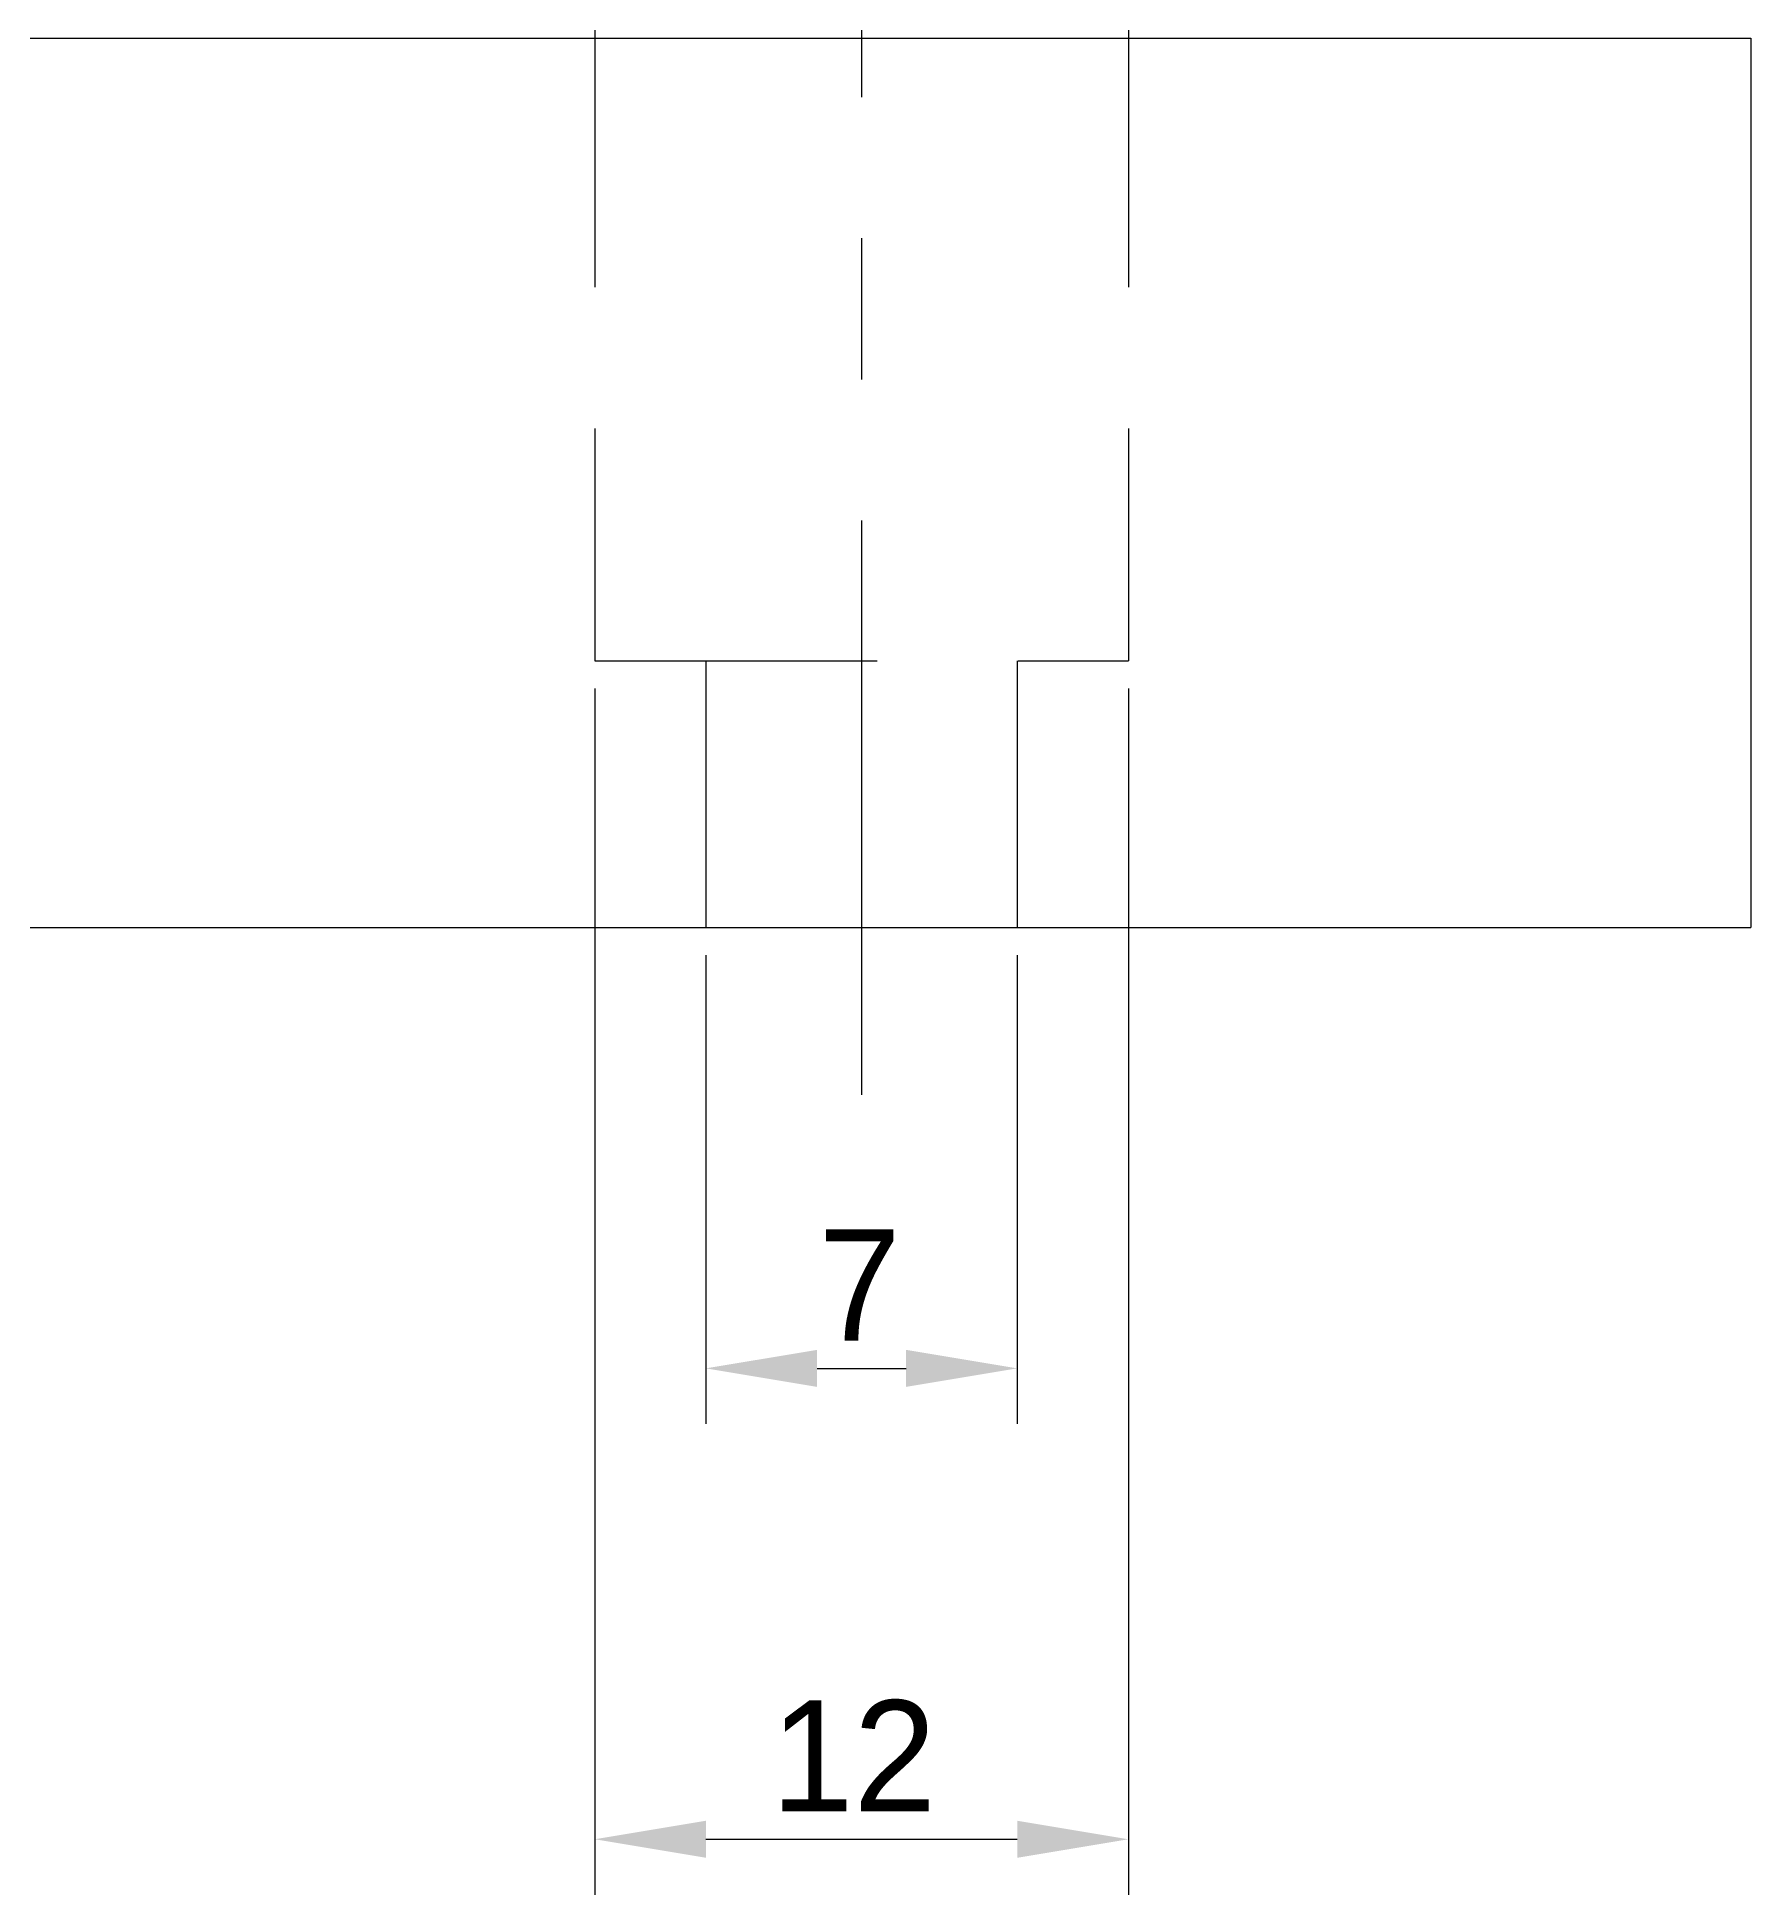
# Model space of a CAD drawing. Extents: x -37 to 181, y -12 to 208.
# Drawn here: x 1.46 to 40, y 108.24 to 150.03 of the extents above; entities that cross this region are included whole.
import ezdxf

# ---------------------------------------------------------------- set-up
doc = ezdxf.new("R2010")
doc.units = 0
doc.linetypes.add('CENTER2', pattern=[28.575, 19.05, -3.175, 3.175, -3.175])
doc.linetypes.add('DASHED2', pattern=[9.525, 6.35, -3.175])
doc.layers.get('0').update_dxf_attribs({"linetype": 'CONTINUOUS'})
doc.layers.get('DEFPOINTS').update_dxf_attribs({"linetype": 'CONTINUOUS'})
for name, color, linetype in [('A', 10, 'CONTINUOUS'), ('B', 40, 'DASHED2'), ('DIM', 144, 'CONTINUOUS'), ('E', 102, 'CENTER2')]:
    doc.layers.add(name, color=color, linetype=linetype)
doc.dimstyles.get("Standard").update_dxf_attribs({"dimtxt": 0.18, "dimasz": 0.18, "dimexe": 0.18, "dimexo": 0.0625, "dimgap": 0.09, "dimtad": 0, "dimtih": 1, "dimtoh": 1, "dimzin": 0, "dimcen": 0.09, "dimazin": 3, "dimtfac": 1, "dimtofl": 0, "dimtmove": 0, "dimatfit": 3})

# ---------------------------------------------------------------- blocks, each defined once
blk = doc.blocks.new('*U64')
at = {"layer": 'DIM', "color": 0}
blk.add_text('7', height=2.5, dxfattribs=at).set_placement((19.025, 120.707))
blk = doc.blocks.new('*D17')
at = {"layer": 'DEFPOINTS', "color": 0}
for p in [(16.5, 130), (23.5, 130), (23.5, 120.082)]:
    blk.add_point(p, dxfattribs=at)
at = {"layer": 'DIM', "color": 0}
for p, q in [((16.5, 129.375), (16.5, 118.832)), ((23.5, 129.375), (23.5, 118.832)), ((19, 120.082), (21, 120.082))]:
    blk.add_line(p, q, dxfattribs=at)
for points in [[(19, 120.498), (19, 119.665), (16.5, 120.082)], [(21, 120.498), (21, 119.665), (23.5, 120.082)]]:
    blk.add_solid(points, dxfattribs=at)
blk.add_blockref('*U64', (0, 0))
blk = doc.blocks.new('*U65')
at = {"layer": 'DIM', "color": 0}
blk.add_text('12', height=2.5, dxfattribs=at).set_placement((17.96, 110.115))
blk = doc.blocks.new('*D18')
at = {"layer": 'DEFPOINTS', "color": 0}
for p in [(14, 136), (26, 136), (26, 109.49)]:
    blk.add_point(p, dxfattribs=at)
at = {"layer": 'DIM', "color": 0}
for p, q in [((14, 135.375), (14, 108.24)), ((26, 135.375), (26, 108.24)), ((16.5, 109.49), (23.5, 109.49))]:
    blk.add_line(p, q, dxfattribs=at)
for points in [[(16.5, 109.906), (16.5, 109.073), (14, 109.49)], [(23.5, 109.906), (23.5, 109.073), (26, 109.49)]]:
    blk.add_solid(points, dxfattribs=at)
blk.add_blockref('*U65', (0, 0))

msp = doc.modelspace()

# ---------------------------------------------------------------- linework, layer by layer
at = {"layer": 'A'}
for p, q in [((0, 150), (40, 150)), ((40, 150), (40, 130)), ((0, 130), (40, 130))]:
    msp.add_line(p, q, dxfattribs=at)
at = {"layer": 'B'}
for p, q in [((14, 169.8), (14, 136)), ((26, 169.8), (26, 136)), ((14, 136), (26, 136)), ((16.5, 136), (16.5, 130)), ((23.5, 136), (23.5, 130))]:
    msp.add_line(p, q, dxfattribs=at)
at = {"layer": 'E'}
msp.add_line((20, 196.302), (20, 126.232), dxfattribs=at)

# ---------------------------------------------------------------- dimensions: what is measured, and where the dimension line sits
at = {"layer": 'DIM'}
for base, p1, p2, picture, middle in [((26, 109.49), (14, 136), (26, 136), '*D18', (20, 111.37)), ((23.5, 120.082), (16.5, 130), (23.5, 130), '*D17', (20, 121.957))]:
    dim = msp.add_linear_dim(base=base, p1=p1, p2=p2, dimstyle='Standard', dxfattribs=at)
    dim.commit()
    dim.dimension.update_dxf_attribs({"geometry": picture, "text_midpoint": middle})

doc.saveas('drawing.dxf')
